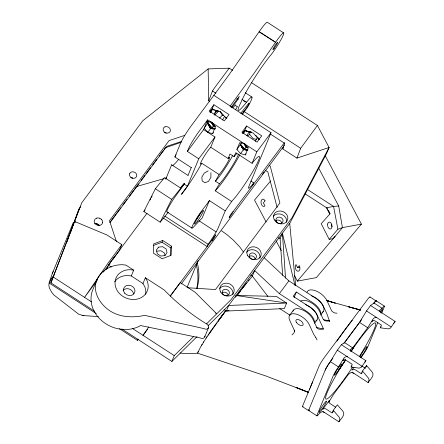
<?xml version="1.0" encoding="UTF-8"?>
<svg xmlns="http://www.w3.org/2000/svg" width="444" height="444" viewBox="0 0 444 444"><rect width="100%" height="100%" fill="white"/><g stroke="black" fill="none" stroke-linecap="round" stroke-linejoin="round"><path stroke-width="0.67" d="M210.922 172.638L210.894 177.367L209.451 179.803L208.464 181.424L204.934 182.734L202.198 180.952L201.854 177.134L204.279 173.071L208.181 170.862M170.479 255.733L170.751 247.896L171.473 246.154L162.737 240.476L153.679 243.945L153.358 253.091L162.093 258.763L171.151 255.294L171.473 246.154M250.838 181.013L253.735 182.895A14.719 1.604 -57 0 1 249.001 186.153L271.018 132.739L230.12 106.172L255.089 71.828L275.53 42.358L259.174 31.735L275.635 42.247A15.573 1.698 -57 0 1 283.655 34.071A15.573 1.698 -57 0 1 272.194 53.286L271.251 54.501A34.793 3.796 -57 0 0 260.106 69.48L256.11 75.48A34.832 3.802 -57 0 0 241.225 101.859L240.409 103.48A26.979 2.942 -57 0 0 246.259 102.464L246.453 102.209L241.941 99.273M315.695 337.385A6.105 1.088 58.9 0 0 315.551 337.135A5.495 0.982 58.9 0 0 315.107 336.424L314.269 335.192A5.223 2.614 36.7 0 1 313.625 334.127L309.24 324.614A12.271 6.138 36.6 0 0 295.798 314.019A12.271 6.138 36.6 0 0 289.593 320.052L294.622 330.969L294.056 332.734L292.59 334.388A9.091 5.872 -18.4 0 1 291.997 334.865M102.681 222.205L102.053 224.009L100.455 225.197A4.262 3.663 22.4 0 1 97.236 225.175L95.377 223.97A4.262 3.663 22.4 0 1 94.233 221.156L94.866 219.342L96.459 218.165M171.684 164.802L188.04 175.43M114.702 281.823A16.922 14.535 22.4 0 1 127.489 275.496L131.285 275.952L133.677 270.146L125.907 265.096L121.889 264.691A31.53 27.084 22.4 0 0 97.253 279.021C91.858 290.232 98.923 302.691 108.025 309.496C118.631 317.543 132.279 317.971 144.816 315.384L204.196 328.66A3.053 2.625 22.4 0 0 207.193 328.965L208.292 328.099A3.053 2.625 22.4 0 0 207.22 324.336L205.578 323.332A197.83 169.924 22.4 0 1 170.918 296.636L164.069 289.888L145.36 277.733L142.968 283.538L144.716 286.585A16.922 14.535 22.4 0 1 145.61 294.3M196.859 288.628C199.55 280.158 199.489 270.884 197.119 262.349M180.12 353.052A75.452 64.807 22.4 0 0 197.563 353.163L200.627 346.931L206.987 336.73M73.216 222.744L52.448 273.16L49.412 281.807A12.266 10.534 22.4 0 0 49.523 288.35L51.659 292.246L53.891 294.966L78.571 314.124L83.05 315.556L98.49 316.6M66.983 241.875L73.343 223.748A12.266 10.534 22.4 0 0 72.872 225.874M70.535 232.556L78.294 210.456A12.266 10.534 22.4 0 1 79.581 208.036M209.84 101.543L208.697 100.799L212.465 90.97L214.102 88.461L229.193 68.171L232.678 70.435M251.249 82.501L317.421 125.486L329.087 147.486L296.925 158.114L282.662 148.851L284.66 143.318L270.168 133.905M296.925 158.114L300.693 148.285L317.421 125.486M94.539 311.2L50.932 282.872L79.409 208.508L80.642 206.849M50.932 282.872L81.801 202.703L142.702 120.829L208.147 68.925L229.193 68.171M232.046 106.693L232.245 107.148L232.046 106.693L230.808 106.499M54.229 274.736L51.376 278.571L49.462 283.217L96.315 313.653M97.253 279.021L93.429 288.306A31.53 27.084 22.4 0 0 102.975 321.745A31.53 27.084 22.4 0 0 140.626 325.541L200.366 337.951A3.053 2.625 22.4 0 0 203.363 338.256L204.462 337.39A3.053 2.625 22.4 0 0 204.873 336.091M106.643 269.33L108.952 264.274A13.492 1.471 -57 0 1 113.004 258.835L113.736 257.981L113.004 258.835M75.774 222.222L74.614 221.467L106.943 234.965L121.817 244.627L119.375 250.544L112.77 259.424M165.74 179.16L171.706 164.68M188.062 175.302L191.236 167.61L174.881 156.982L180.469 143.412A14.719 1.604 -57 0 1 190.948 126.224L227.223 77.262L259.174 31.735M207.626 119.88L203.613 129.604L214.979 136.985L210.75 147.236L228.133 158.525L228.904 157.676A10.795 1.177 -57 0 1 227.889 161.805A10.795 1.177 -57 0 1 220.485 172.994L219.103 174.52L201.72 163.231L200.805 164.952A27.717 3.025 -57 0 1 181.652 194.045L181.429 194.322L187.451 186.219L198.757 158.791L187.396 151.41L188.534 148.651A14.719 1.604 -57 0 1 199.012 131.457L207.626 119.88L211.971 122.416L215.407 126.862L212.593 133.688L207.82 132.334L204.185 128.227L208.919 121.423M213.903 104.74L209.213 111.044L224.342 120.873L229.032 114.563L213.903 104.74L211.982 109.402L220.574 111.827L226.673 118.737M167.055 211.882A12.998 1.415 -57 0 1 169.147 206.21A12.998 1.415 -57 0 1 176.518 194.805L184.671 183.538L184.16 183.206L180.342 187.873L164.496 177.578L155.361 188.75L143.823 211.56L160.179 222.189L168.348 212.199M153.607 245.438L162.016 242.219L162.737 240.476M119.453 328.682L137.385 340.332L137.862 339.166M232.245 107.148L238.073 99.223L239.244 96.387L231.091 107.343M246.453 102.209L246.292 102.586L248.407 99.983A19.625 2.142 -57 0 1 248.429 105.75L242.602 114.163M209.396 200.588L202.17 218.01L193.473 227.073A12.998 1.415 -57 0 1 193.196 224.359A12.998 1.415 -57 0 1 201.565 211.078L203.635 208.325A27.722 3.025 -57 0 0 208.02 202.519L209.396 200.588L225.241 210.883L218.576 227.051A14.719 1.604 -57 0 1 208.103 244.244L207.143 246.564L163.192 218.015M228.133 158.525L229.992 154.013L234.082 156.665L235.043 155.478A19.625 2.142 -57 0 1 236.78 153.613M236.896 149.478L239.716 142.646L244.688 143.673L248.124 148.113L245.31 154.939L240.537 153.591L236.896 149.478L241.636 142.674M246.62 125.991L241.93 132.295L257.059 142.124L261.749 135.82L246.62 125.991L244.694 130.653L253.285 133.078L258.952 139.494M234.082 156.665L235.72 152.692L252.075 163.32L252.492 162.787A27.717 3.025 -57 0 1 255.661 166.35A27.717 3.025 -57 0 1 232.379 200.616L230.225 203.513A27.722 3.025 -57 0 1 225.435 210.611L225.241 210.883M247.724 136.108L249.506 134.249L250.499 131.84M187.096 287.396L198.124 260.634M252.075 163.32L256.81 151.831L271.018 132.739M121.867 328.954L171.872 361.438L174.264 355.633L193.778 336.408M252.775 185.22L253.735 182.895M204.767 336.774L208.597 327.483M235.331 297.336L236.097 295.476L276.401 296.403L286.624 303.047L284.327 308.619L226.373 311.039L224.065 309.54M267.871 296.431L252.37 276.085L254.667 270.513L279.359 293.617L306.349 311.15A12.266 6.138 36.6 0 1 314.369 322.993M282.65 275.385L280.114 238.789L282.412 233.217L294.999 285.564M294.1 297.524L296.364 292.024L312.687 302.63A12.266 6.138 36.6 0 1 320.79 313.814M322.893 411.394L338.905 421.8C340.776 418.87 346.231 414.524 342.635 410.855L337.346 404.823L333.283 410.273L332.162 413.003L326.029 409.013A2.453 2.109 22.4 0 0 322.716 409.39L329.315 400.527A2.453 2.109 22.4 0 0 330.086 403.563L335.664 407.187M309.185 410.478A7.359 0.805 -57 0 1 308.902 409.657L325.38 369.686A7.359 0.805 -57 0 1 330.081 361.977L337.312 350.188L341.375 344.733L365.895 360.678L361.261 367.316L359.091 368.132L351.104 367.022L352.225 364.296L346.092 360.306A2.453 2.109 22.4 0 0 342.779 360.683L344.017 359.018M377.789 322.627L367.91 346.62A7.359 0.805 -57 0 1 363.053 354.695L361.055 357.886M381.685 313.159L384.288 306.843A7.359 0.805 -57 0 0 382.156 308.308L379.42 310.417L380.797 312.143M338.905 421.8L339.865 419.247L339.383 417.493L333.283 410.273M365.895 360.678L364.924 362.193M353.973 367.404L351.926 370.157A2.453 2.109 22.4 0 1 355.239 369.785L361.366 373.77L362.493 371.04L366.55 365.59L371.844 371.622C375.441 375.297 369.98 379.637 368.109 382.567L352.098 372.161M341.375 344.733L344.538 342.563L359.535 322.411L366.522 310.955L370.579 305.5L395.105 321.445L390.465 328.083L388.295 328.899L380.308 327.789L381.435 325.064L375.302 321.073A2.453 2.109 22.4 0 0 371.989 321.45L372.938 320.174M365.878 367.227L366.55 365.59M368.109 382.567L369.075 380.014L368.592 378.26L362.493 371.04M395.105 321.445L394.527 322.633L393.612 323.215M203.213 342.596L203.674 341.858M197.902 352.247L198.368 351.204M210.162 111.783L212.476 109.052M242.541 133.466L245.188 130.303L245.055 130.564M210.573 111.283L212.321 109.052L209.829 112.215M242.879 133.034L245.033 130.303L243.318 132.478M174.881 156.982L175.025 156.693A27.717 3.025 -57 0 1 176.09 154.69M160.179 222.189L171.717 199.373L184.671 183.538M191.236 167.61L191.381 167.321M232.04 107.603L232.312 107.065L231.99 106.838L232.356 106.91M245.005 130.519L246.87 130.913M207.925 325.907L228.666 305.466L289.704 223.41L326.695 153.291L329.087 147.486L292.096 217.604L231.058 299.661L206.471 323.898M219.103 174.52L215.39 181.169L219.48 183.827L220.69 182.523A19.625 2.142 -57 0 0 231.318 167.571A19.625 2.142 -57 0 0 238.489 154.051M245.077 130.647L245.221 130.375L243.384 132.417L245.127 130.281M210.523 112.765L212.515 109.235L210.767 111.056M214.152 114.463L216.195 110.85L218.698 110.933M222.566 119.924L224.603 116.317M243.384 133.755L245.227 130.486L243.479 132.306M246.87 135.714L248.906 132.101L251.415 132.184M255.278 141.175L257.32 137.568M219.48 183.827L215.212 190.798L231.568 201.426M201.554 345.343L202.053 344.5M324.597 412.504L322.039 411.61L319.142 413.675A7.359 0.805 -57 0 1 317.138 414.818L333.549 374.997A7.359 0.805 -57 0 1 338.25 367.288L344.255 357.664L346.27 356.543L347.524 356.826M351.587 351.371L350.372 350.272L350.333 349.5L352.703 347.868L367.704 327.722L373.465 318.431L375.48 317.31L376.734 317.593M328.71 402.281L333.599 394.261L348.596 374.109L351.243 372.383L353.801 373.265M259.168 31.779L259.279 31.618A15.573 1.698 -57 0 1 267.171 22.2L283.527 32.828M206.094 338.084L225.891 310.534M208.07 335.109L212.021 329.393M148.845 326.878L143.035 335.342L147.519 329.315M210.245 331.929L211.338 330.364M294.527 331.435L294.228 330.114M212.432 328.815L216.805 322.749M217.899 321.262L223.321 313.986M236.569 296.176L241.436 289.621M236.724 295.959L240.359 291.059M110.029 222.178L115.812 214.402M116.639 213.287L120.768 207.731M122.838 204.956L126.967 199.4M129.448 196.065L133.583 190.515M134.404 189.399L138.539 183.844M141.02 180.514L144.738 175.513M145.976 173.848L150.522 167.738M152.586 164.957L156.721 159.402M159.202 156.072L163.331 150.516M164.158 149.4L164.985 148.29M110.007 222.611L166.705 146.381L181.618 141.42M187.396 151.41L203.613 129.604M121.817 244.627L108.192 262.937L84.554 297.358L97.192 280.369M108.319 265.268L147.019 213.242M103.308 272.144L110.706 262.199M207.82 132.334L210.672 128.505L215.057 128.649M207.503 122.955L211.86 127.883L213.364 126.052L215.323 126.24M212.593 133.688L213.42 132.578M198.757 158.791L214.979 136.985M240.537 153.591L243.384 149.756L247.774 149.9M242.835 147.164L244.577 149.134L246.076 147.303L248.035 147.491M245.31 154.939L246.137 153.829M170.385 295.932L180.292 282.612L195.166 292.274L216.728 313.786L215.568 313.031M137.385 340.332L138.201 339.233M212.349 239.566L170.812 295.371A13.492 1.471 -57 0 0 170.252 296.026M233.106 211.66L284.438 142.652M262.243 174.536L264.191 171.917M181.341 283.844L284.565 145.071M279.359 293.617L288.866 280.836L264.174 257.731M296.364 292.024L293.201 296.287L309.518 306.887A12.266 6.138 36.6 0 1 315.656 321.051M289.682 315.19L293.49 310.079M314.691 323.071L317.066 319.874M320.629 315.079L323.404 311.355M332.889 358.241L330.425 361.555A7.359 0.805 -57 0 0 325.186 370.152M343.972 343.345L361.621 319.619M218.992 319.785L225.458 311.133M217.993 321.134L225.846 310.617M381.912 308.636L382.156 308.308L373.992 302.997L370.579 305.5M351.104 367.022L351.914 365.928M380.308 327.789L381.119 326.701M332.567 412.459L333.377 411.366M361.366 373.77L362.182 372.677M241.342 289.743L252.375 276.151M242.496 288.212L246.537 282.956M208.119 124.192L211.483 128.299L211.932 127.717L215.235 128.649M241.919 113.925L245.626 109.224A4.29 0.466 -57 0 0 248.84 104.124A4.29 0.466 -57 0 0 247.902 104.368L240.765 113.303M215.667 111.783L216.511 110.717M215.351 129.015L211.572 128.111L211.144 128.655L210.328 127.589M247.436 150.116L244.283 149.362L243.856 149.906L241.83 147.242M282.662 148.851L283.522 147.78M212.41 109.03L210.672 111.167L212.337 109.313M215.445 112.177L216.728 110.612M143.823 211.56L145.127 209.968M248.39 280.652L249.067 279.831M373.726 303.319L373.992 302.997A7.359 0.805 -57 0 1 376.246 301.06M270.579 181.002L254.523 200.066L266.128 222.006M297.608 267.593L299.3 265.584A3.68 2.27 79.5 0 1 299.217 270.635A3.68 2.27 79.5 0 1 295.92 269.597A3.68 2.27 79.5 0 1 296.004 264.552L297.608 267.593L299.644 267.216M325.313 155.866L361.41 224.12L342.441 227.628L337.906 229.204L329.215 239.394L321.217 223.704L329.859 213.986L326.762 207.82M294.489 275.63L297.391 281.113L342.441 227.628L338.7 205.966L318.687 168.126M361.41 224.12L316.361 277.605L297.391 281.113M215.24 112.537L216.955 110.534M335.076 236.369L333.011 238.694L329.215 239.394M215.051 112.87L216.844 110.872M211.388 122.222L213.514 125.78L213.864 125.397L212.032 122.494M244.1 143.473L246.231 147.031L246.575 146.648L245.11 144.328M210.75 147.236L209.696 148.407A10.795 1.177 -57 0 0 202.286 159.59A10.795 1.177 -57 0 0 201.276 163.725L201.72 163.231M215.39 181.169L216.605 179.864A19.625 2.142 -57 0 0 232.706 155.328M214.879 113.176L217.21 110.745M214.646 115.235L218.437 111.283M219.558 118.137L222.35 115.229L223.671 115.357M215.212 190.798L216.023 189.993A27.717 3.025 -57 0 0 239.821 154.74M171.872 361.438L197.058 336.613M165.401 147.735L181.124 142.335M184.654 135.398L169.103 140.576L109.502 220.701L116.372 241.458M136.991 186.402L164.108 178.593M165.429 178.216L166.75 177.833M323.143 328.932L321.878 329.209A7.881 5.661 -16.6 0 1 321.012 329.315L318.731 329.159L317.183 328.283L313.048 319.502A12.271 6.138 36.6 0 0 302.142 309.734A12.271 6.138 36.6 0 0 292.946 311.194M165.013 126.84C167.36 125.946 170.407 127.728 170.391 130.336A3.73 3.202 22.4 0 1 169.236 132.501C166.683 134.443 162.238 131.829 163.242 128.605A3.73 3.202 22.4 0 1 165.002 126.834M305.178 193.873L326.568 207.77L333.583 206.438L338.7 205.966M229.06 310.528L226.373 311.039L228.666 305.466L286.624 303.047L236.097 295.476M329.065 320.929L329.487 321.079L329.065 320.929C327.006 321.24 324.142 321.184 323.104 319.02L319.619 311.416A12.266 6.138 36.6 0 0 310.656 302.397A12.266 6.138 36.6 0 0 300.693 301.071M156.86 251.199L160.894 250.743L164.413 253.03L165.046 255.489M336.985 313.192L335.27 313.042A7.52 6.599 -14.5 0 1 334.548 312.881A6.899 6.05 -14.5 0 1 334.01 312.704L332.007 311.294A5.217 2.609 36.6 0 1 331.363 310.228L327.028 300.766A12.266 6.138 36.6 0 0 316.361 291.081A12.266 6.138 36.6 0 0 307.009 292.174M187.318 287.718L215.49 289.549L279.881 202.98L270.235 166.15L269.075 165.396M213.514 125.78L214.824 125.907M246.231 147.031L248.19 147.219M133.677 270.146L129.881 269.691A16.922 14.535 22.4 0 0 115.318 285.853A16.922 14.535 22.4 0 0 136.18 299.284A16.922 14.535 22.4 0 0 147.108 280.78L145.36 277.733M82.179 315.423L83.96 315.64M316.184 327.394L323.587 329.104L317.083 314.824A12.266 6.138 36.6 0 0 305.55 304.617M213.83 128.965L211.244 128.444L207.997 124.176M245.898 150.089L247.191 150.35M323.299 319.636L329.415 320.868L327.106 314.346L323.226 305.877A12.266 6.138 36.6 0 0 311.538 295.787M211.788 128.782L213.081 129.049M294.466 330.78L294.366 330.453M206.998 121.395L211.627 122.483M256.704 139.427L253.058 138.572L249.506 134.249M164.458 132.445L166.267 133.106M212.11 109.318L215.262 110.073M244.827 130.569L251.759 132.229M211.483 128.299L214.002 128.91M247.347 150.311L244.2 149.55L240.831 145.443M130.858 177.572L132.689 178.249M360.373 309.918L348.651 306.854L360.567 310.079M360.622 310.084L327.961 300.971L335.281 303.124L328.249 301.01M247.952 149.9L244.65 148.968L240.287 144.034M236.746 98.846L238.073 99.223M211.86 127.883L213.847 128.449M244.577 149.134L247.219 149.883M326.551 300.566L328.455 301.171L326.479 300.549M197.563 353.163L267.46 376.512M267.926 376.756L308.164 392.213M308.136 392.196L296.081 387.457L308.386 392.424M329.487 321.079L329.326 320.624M99.678 218.187L101.537 219.397M245.221 92.718L251.987 97.114M243.473 100.755L245.166 101.854M212.465 90.97L215.945 93.234M243.806 111.333L300.693 148.285M213.897 95.338L230.231 106.027M212.027 122.744L244.344 143.734M244.744 143.995L256.81 151.831M307.42 189.444L333.583 206.438L337.906 229.204M265.523 170.446L267.843 171.956L277.139 207.448M376.223 300.816L384.393 306.121M369.985 296.964L376.118 300.949M278.382 237.668L280.114 238.789M184.382 184.227L187.451 186.219M366.522 310.955L391.042 326.895M155.361 188.75L171.717 199.373M359.535 322.411L367.704 327.722M198.945 220.746L216.123 231.901M288.866 280.836L315.856 298.368A12.266 6.138 36.6 0 1 321.994 312.532M166.894 211.855L191.941 228.127M164.73 216.067L208.103 244.244M250.644 274.958L252.37 276.085M344.538 342.563L352.703 347.868M279.681 308.547L289.893 315.179M362.082 366.145L365.429 368.315M337.312 350.188L361.838 366.128M162.016 242.219L170.751 247.896M330.325 361.644L338.495 366.955M131.285 275.952L142.968 283.538M108.375 265.129L111.266 267.011M308.813 410.583L316.983 415.889M302.542 406.71L308.674 410.694M53.324 277.067L91.42 301.815M132.284 328.36L174.264 355.633M51.376 278.571L52.531 279.32M221.589 230.847L226.895 234.593L233.555 240.337L239.915 247.153L243.479 251.998M99.145 225.197L97.286 223.992A4.257 3.657 22.4 0 0 95.099 223.715M240.215 144.206L241.086 145.194M207.576 122.777L211.932 127.717M257.942 137.629L259.202 139.166M255.75 135.254L259.113 139.366M225.558 117.088L226.823 118.631M240.92 145.249L244.283 149.362M207.365 122.971L211.572 128.111M208.303 124.925L209.518 126.523M240.715 145.427L243.956 149.695M209.274 126.734L210.45 128.388M241.714 147.208L243.667 149.961M208.996 125.952L210.956 128.71M209.196 126.64L210.328 128.338M245.987 145.227L246.72 146.387M212.177 122.233L214.002 125.136M243.59 143.157L246.076 147.303M220.046 111.389L222.35 115.229M210.878 121.906L213.364 126.052M315.69 337.385L315.873 337.701A7.232 1.265 58.9 0 1 316.261 338.411L317.083 339.993M326.568 207.77L329.859 213.986M276.118 240.892L281.274 250.644M240.615 144.478L243.384 149.756M207.903 123.227L210.672 128.505M328.538 210.684L330.103 213.753M196.193 264.596C198.168 271.539 198.424 278.915 197.197 286.014A36.791 31.602 22.4 0 1 196.842 288.056M289.704 223.41L295.665 285.437M282.412 233.217L285.52 278.099M208.147 68.925L208.697 100.799M123.132 290.376A5.889 5.062 22.4 0 1 129.171 289.011A5.889 5.062 22.4 0 1 133.494 293.662M178.704 159.274A27.717 3.025 -57 0 1 172.71 165.529M233.228 107.687A4.29 0.466 -57 0 1 235.653 104.928L236.064 106.166L237.24 106.238A4.29 0.466 -57 0 1 235.631 109.668M150.122 199.978A15.451 1.687 -57 0 1 150.694 198.807M151.371 197.508A15.451 1.687 -57 0 1 152.148 196.093M199.95 213.936A8.092 0.882 -57 0 1 196.592 219.136M354.706 345.443A45.377 4.962 -57 0 1 354.09 346.481M353.463 347.524A45.377 4.962 -57 0 1 351.198 351.215M345.748 359.751A45.377 4.962 -57 0 1 338.389 370.585M309.068 410.472A7.359 0.805 -57 0 1 308.969 409.507M350.893 351.654A45.377 4.962 -57 0 1 375.358 322.927A45.377 4.962 -57 0 1 359.363 356.521M352.514 367.182A45.377 4.962 -57 0 1 325.857 398.99A45.377 4.962 -57 0 1 344.966 360.65M380.208 311.627A6.743 0.738 -57 0 1 380.891 312.915M360.106 356.465A6.743 0.738 -57 0 1 365.69 347.78A6.743 0.738 -57 0 1 365.9 349.511A6.743 0.738 -57 0 1 360.239 357.592M332.001 226.762A3.497 2.159 79.5 0 1 331.391 224.165M52.448 273.16A12.266 10.534 22.4 0 1 53.225 271.506M131.457 177.439A4.29 3.685 22.4 0 1 132.157 177.694M94.739 223.776A4.29 3.685 22.4 0 1 99.362 225.469M309.612 389.66A49.04 5.35 -57 0 1 309.912 388.672M310.301 387.562A49.04 5.35 -57 0 1 312.687 382.007M336.935 341.186A49.04 5.35 -57 0 1 338.472 338.939M338.855 338.378A49.04 5.35 -57 0 1 345.976 328.449L348.795 324.719A49.323 5.378 -57 0 1 352.292 320.324M303.052 406.499A7.359 0.805 -57 0 1 302.769 405.672L319.053 366.167A7.359 0.805 -57 0 1 324.292 357.57L367.388 299.628A7.359 0.805 -57 0 1 370.007 297.208M373.521 303.613A7.359 0.805 -57 0 1 376.146 301.193M353.352 347.669A45.377 4.951 -57 0 1 351.093 351.365M345.643 359.906A45.377 4.951 -57 0 1 338.983 369.752M222.128 292.829A3.68 3.158 22.4 0 1 228.111 295.016M249.167 256.477A3.68 3.158 22.4 0 1 255.15 258.663M275.802 220.674A3.68 3.158 22.4 0 1 281.785 222.86M96.415 218.22A4.262 3.663 22.4 0 1 99.639 218.243M101.448 219.414A4.262 3.663 22.4 0 1 102.592 222.233M219.658 288.528A7.359 6.321 22.4 0 1 228.471 286.791A7.359 6.321 22.4 0 1 232.856 294.511M246.698 252.175A7.359 6.321 22.4 0 1 255.516 250.438A7.359 6.321 22.4 0 1 259.895 258.158M273.332 216.372A7.359 6.321 22.4 0 1 282.145 214.63A7.359 6.321 22.4 0 1 286.53 222.355M211.905 240.426L211.844 240.959L213.708 238.733L215.767 234.776L213.903 237.002L211.905 240.426M229.271 217.077L229.209 217.616L232.29 213.475L233.133 211.427L231.269 213.653L229.271 217.077M129.593 173.765C128.288 177.783 135.12 180.336 136.674 176.362C137.967 172.35 131.147 169.797 129.593 173.765M158.536 247.136L156.355 250.066L157.298 253.763L160.822 256.049L164.852 255.589L167.038 252.658L166.089 248.962L162.571 246.675L158.536 247.136M265.046 200.832L263.359 202.836L264.968 205.877A3.68 2.27 79.5 0 1 261.671 204.839A3.68 2.27 79.5 0 1 261.749 199.794A3.68 2.27 79.5 0 1 265.046 200.832M124.703 293.19A5.889 5.062 22.4 0 0 134.599 292.801A5.889 5.062 22.4 0 0 128.355 285.22A5.889 5.062 22.4 0 0 124.703 293.19M274.248 48.274A4.29 0.466 -57 0 0 277.639 42.424A4.29 0.466 -57 0 0 273.937 47.264A4.29 0.466 -57 0 0 274.248 48.274M197.236 221.351A8.092 0.882 -57 0 0 203.474 210.478A8.092 0.882 -57 0 0 196.381 219.858A8.092 0.882 -57 0 0 197.236 221.351M336.785 372.799A6.743 0.738 -57 0 0 341.78 363.952A6.743 0.738 -57 0 0 335.736 372.072A6.743 0.738 -57 0 0 336.785 372.799M321.428 410.023A6.743 0.738 -57 0 0 326.495 401.099A6.743 0.738 -57 0 0 320.496 409.113A6.743 0.738 -57 0 0 321.428 410.023M327.683 224.009A3.497 2.159 79.5 0 0 330.33 229.01A3.497 2.159 79.5 0 0 331.413 223.654A3.497 2.159 79.5 0 0 327.683 224.009M296.52 322.538A4.29 2.148 36.6 0 0 302.858 325.219A4.29 2.148 36.6 0 0 299.151 319.874A4.29 2.148 36.6 0 0 296.52 322.538M274.303 219.885A7.359 6.321 22.4 0 0 286.796 221.439A7.359 6.321 22.4 0 0 280.891 211.033A7.359 6.321 22.4 0 0 274.303 219.885M247.669 255.694A7.359 6.321 22.4 0 0 260.162 257.243A7.359 6.321 22.4 0 0 254.257 246.842A7.359 6.321 22.4 0 0 247.669 255.694M220.629 292.047A7.359 6.321 22.4 0 0 233.122 293.595A7.359 6.321 22.4 0 0 227.217 283.194A7.359 6.321 22.4 0 0 220.629 292.047M222.616 293.734A3.68 3.158 22.4 0 0 228.86 294.505A3.68 3.158 22.4 0 0 225.907 289.305A3.68 3.158 22.4 0 0 222.616 293.734M249.656 257.381A3.68 3.158 22.4 0 0 255.899 258.153A3.68 3.158 22.4 0 0 252.947 252.952A3.68 3.158 22.4 0 0 249.656 257.381M276.285 221.573A3.68 3.158 22.4 0 0 282.534 222.35A3.68 3.158 22.4 0 0 279.581 217.144A3.68 3.158 22.4 0 0 276.285 221.573"/></g></svg>
